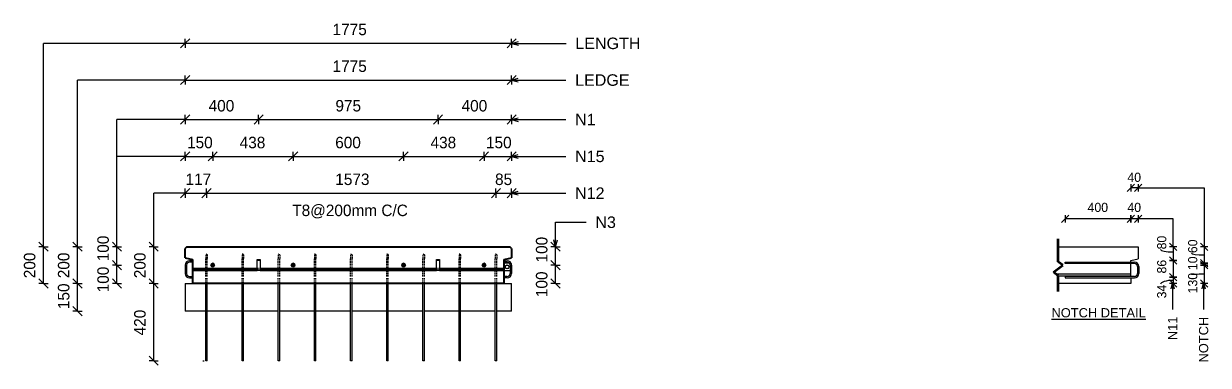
# Model space of a CAD drawing. Header units: millimetres. Extents: x -4792 to 8524, y 1067 to 19348.
# Drawn here: x -1221 to 5218, y 17490 to 19348 of the extents above; entities that cross this region are included whole.
import ezdxf

# ---------------------------------------------------------------- set-up
doc = ezdxf.new("R2010")
doc.units = ezdxf.units.MM
doc.linetypes.add('Dash', pattern=[6.36, 3.18, -3.18])
for name, color, linetype, lineweight in [('A-ANNO-DIMS', 211, 'Continuous', 9), ('A-ANNO-DIMS-25', 211, 'Continuous', 9), ('A-DETL', 90, 'Continuous', 18), ('A-DETL-THIN', 151, 'Continuous', 18), ('A-GENM', 13, 'Continuous', 18), ('A-WALL', 113, 'Continuous', 25), ('A-WALL-HDLN', 110, 'Dash', 25), ('G-ANNO-TEXT', 231, 'Continuous', 9), ('S-BEAM', 12, 'Continuous', 18), ('S-BEAM-HDLN', 1, 'Dash', 18), ('S-RBAR', 171, 'Continuous', 18)]:
    doc.layers.add(name, color=color, linetype=linetype, lineweight=lineweight)
doc.styles.add('Arial', font='arial.ttf', dxfattribs={"height": 62.5})
doc.styles.add('Arial_1', font='arial.ttf', dxfattribs={"height": 50})
doc.styles.add('Nirmala UI Semilight', font='NirmalaS.ttf', dxfattribs={"height": 62.5})
doc.styles.add('Nirmala UI Semilight_1', font='NirmalaS.ttf', dxfattribs={"height": 50})
doc.dimstyles.new('Arrow_Filled_-_2_5_NI_UI', dxfattribs={"dimscale": 304.8, "dimtxt": 65.460247, "dimasz": 0.164042, "dimexe": 0.082021, "dimexo": 0.0625, "dimgap": 0.082021, "dimtad": 1, "dimdec": 0, "dimzin": 0, "dimdsep": 46, "dimtxsty": 'Nirmala UI Semilight', "dimblk1": 'OBLIQUE', "dimblk2": 'OBLIQUE', "dimsah": 1, "dimcen": 0.09, "dimazin": 0, "dimtfac": 1, "dimtdec": 4, "dimtix": 1, "dimtmove": 0, "dimatfit": 3, "dimfxl": 0.082021, "dimfxlon": 1, "dimtvp": 1, "dimtolj": 1, "dimtzin": 0, "dimarcsym": 2})
doc.dimstyles.new('Arrow_Filled_-_2_5_NI_UI_2', dxfattribs={"dimscale": 304.8, "dimtxt": 65.460247, "dimasz": 0.164042, "dimexe": 0.082021, "dimexo": 0.0625, "dimgap": 0.082021, "dimtad": 1, "dimdec": 0, "dimzin": 0, "dimdsep": 46, "dimtxsty": 'Nirmala UI Semilight', "dimblk1": 'OBLIQUE', "dimblk2": 'OBLIQUE', "dimsah": 1, "dimcen": 0.09, "dimazin": 0, "dimtfac": 1, "dimtdec": 4, "dimtix": 1, "dimtmove": 2, "dimatfit": 3, "dimfxl": 0.082021, "dimfxlon": 1, "dimtvp": 1, "dimtolj": 1, "dimtzin": 0, "dimarcsym": 2})

# ---------------------------------------------------------------- blocks, each defined once
blk = doc.blocks.new('RR spread anchor face based - RR-SA-4_0-320-1726835-Elevation Top1')
at = {"layer": 'A-GENM'}
for p, q in [((-2532.9, 18045.4), (-2561.2, 18045.4)), ((-2547.5, 18034.4), (-2543.5, 18034.4)), ((-2521.2, 18042.9), (-2522.8, 18043.7)), ((-2521.2, 18035.8), (-2521.2, 18042.9)), ((-2561.2, 18005.4), (-2529.2, 18005.4)), ((-2543.5, 18016.4), (-2547.5, 18016.4))]:
    blk.add_line(p, q, dxfattribs=at)
for centre, start, end in [((-2547.5, 18025.4), 90, 270), ((-2543.5, 18025.4), 270, 90)]:
    blk.add_arc(centre, 9, start, end, dxfattribs=at)
blk = doc.blocks.new('RR spread anchor face based - RR-SA-7_5-260-1726841-Elevation Top1')
at = {"layer": 'A-GENM'}
for p, q in [((-3904.2, 18063.1), (-3904.2, 18065.6)), ((-3904.2, 18065.6), (-3888.2, 18065.6)), ((-3904.2, 18008.1), (-3904.2, 18063.1)), ((-3904.2, 18063.1), (-3888.2, 18063.1)), ((-3888.2, 18065.6), (-3888.2, 18063.1)), ((-3888.2, 18063.1), (-3888.2, 18008.1)), ((-3904.2, 18005.6), (-3904.2, 18008.1)), ((-3904.2, 18008.1), (-3888.2, 18008.1)), ((-3888.2, 18005.6), (-3904.2, 18005.6)), ((-3888.2, 18008.1), (-3888.2, 18005.6))]:
    blk.add_line(p, q, dxfattribs=at)
blk = doc.blocks.new('DIMBLOCK10-Elevation Top1')
at = {"layer": 'A-ANNO-DIMS-25'}
for p, q in [((-343.6, 18826.9), (-368.6, 18801.9)), ((-343.6, 18826.9), (-318.6, 18851.9)), ((-343.6, 18826.9), (-343.6, 18851.9)), ((-343.6, 18826.9), (56.4, 18826.9)), ((-343.6, 18826.9), (-343.6, 18801.9)), ((56.4, 18826.9), (31.4, 18801.9)), ((56.4, 18826.9), (81.4, 18851.9)), ((56.4, 18826.9), (56.4, 18851.9)), ((56.4, 18826.9), (56.4, 18801.9))]:
    blk.add_line(p, q, dxfattribs=at)
at = {"layer": 'A-ANNO-DIMS-25', "color": 0, "insert": (-215.6, 18933.4), "char_height": 62.5, "width": 172.815, "attachment_point": 1, "line_spacing_factor": 1.142579, "style": 'Nirmala UI Semilight'}
blk.add_mtext('400', dxfattribs=at)
blk = doc.blocks.new('_Oblique')
at = {"color": 0, "linetype": 'ByBlock', "lineweight": -2}
blk.add_line((-0.5, -0.5), (0.5, 0.5), dxfattribs=at)
blk = doc.blocks.new('DIMBLOCK11-Elevation Top1')
at = {"layer": 'A-ANNO-DIMS-25'}
for p, q in [((56.4, 18826.9), (31.4, 18801.9)), ((56.4, 18826.9), (81.4, 18851.9)), ((56.4, 18826.9), (56.4, 18851.9)), ((56.4, 18826.9), (1031.4, 18826.9)), ((56.4, 18826.9), (56.4, 18801.9)), ((1031.4, 18826.9), (1006.4, 18801.9)), ((1031.4, 18826.9), (1056.4, 18851.9)), ((1031.4, 18826.9), (1031.4, 18851.9)), ((1031.4, 18826.9), (1031.4, 18801.9))]:
    blk.add_line(p, q, dxfattribs=at)
at = {"layer": 'A-ANNO-DIMS-25', "color": 0, "insert": (473.6, 18933.4), "char_height": 62.5, "width": 168.53, "attachment_point": 1, "line_spacing_factor": 1.142579, "style": 'Nirmala UI Semilight'}
blk.add_mtext('975', dxfattribs=at)
blk = doc.blocks.new('DIMBLOCK12-Elevation Top1')
at = {"layer": 'A-ANNO-DIMS-25'}
for p, q in [((1031.4, 18826.9), (1006.4, 18801.9)), ((1031.4, 18826.9), (1056.4, 18851.9)), ((1031.4, 18826.9), (1031.4, 18851.9)), ((1031.4, 18826.9), (1431.4, 18826.9)), ((1031.4, 18826.9), (1031.4, 18801.9)), ((1431.4, 18826.9), (1406.4, 18801.9)), ((1431.4, 18826.9), (1456.4, 18851.9)), ((1431.4, 18826.9), (1431.4, 18851.9)), ((1431.4, 18826.9), (1431.4, 18801.9))]:
    blk.add_line(p, q, dxfattribs=at)
at = {"layer": 'A-ANNO-DIMS-25', "color": 0, "insert": (1159.4, 18933.4), "char_height": 62.5, "width": 172.815, "attachment_point": 1, "line_spacing_factor": 1.142579, "style": 'Nirmala UI Semilight'}
blk.add_mtext('400', dxfattribs=at)
blk = doc.blocks.new('DIMBLOCK13-Elevation Top1')
at = {"layer": 'A-ANNO-DIMS-25'}
for p, q in [((-343.6, 18626.9), (-368.6, 18601.9)), ((-343.6, 18626.9), (-318.6, 18651.9)), ((-343.6, 18626.9), (-343.6, 18651.9)), ((-343.6, 18626.9), (-193.6, 18626.9)), ((-343.6, 18626.9), (-343.6, 18601.9)), ((-193.6, 18626.9), (-218.6, 18601.9)), ((-193.6, 18626.9), (-168.6, 18651.9)), ((-193.6, 18626.9), (-193.6, 18651.9)), ((-193.6, 18626.9), (-193.6, 18601.9))]:
    blk.add_line(p, q, dxfattribs=at)
at = {"layer": 'A-ANNO-DIMS-25', "color": 0, "insert": (-332.9, 18733.4), "char_height": 62.5, "width": 154.248, "attachment_point": 1, "line_spacing_factor": 1.142579, "style": 'Nirmala UI Semilight'}
blk.add_mtext('150', dxfattribs=at)
blk = doc.blocks.new('DIMBLOCK14-Elevation Top1')
at = {"layer": 'A-ANNO-DIMS-25'}
for p, q in [((-193.6, 18626.9), (-218.6, 18601.9)), ((-193.6, 18626.9), (-168.6, 18651.9)), ((-193.6, 18626.9), (-193.6, 18651.9)), ((-193.6, 18626.9), (243.9, 18626.9)), ((-193.6, 18626.9), (-193.6, 18601.9)), ((243.9, 18626.9), (218.9, 18601.9)), ((243.9, 18626.9), (268.9, 18651.9)), ((243.9, 18626.9), (243.9, 18651.9)), ((243.9, 18626.9), (243.9, 18601.9))]:
    blk.add_line(p, q, dxfattribs=at)
at = {"layer": 'A-ANNO-DIMS-25', "color": 0, "insert": (-46.9, 18733.4), "char_height": 62.5, "width": 172.815, "attachment_point": 1, "line_spacing_factor": 1.142579, "style": 'Nirmala UI Semilight'}
blk.add_mtext('438', dxfattribs=at)
blk = doc.blocks.new('DIMBLOCK15-Elevation Top1')
at = {"layer": 'A-ANNO-DIMS-25'}
for p, q in [((243.9, 18626.9), (218.9, 18601.9)), ((243.9, 18626.9), (268.9, 18651.9)), ((243.9, 18626.9), (243.9, 18651.9)), ((243.9, 18626.9), (843.9, 18626.9)), ((243.9, 18626.9), (243.9, 18601.9)), ((843.9, 18626.9), (818.9, 18601.9)), ((843.9, 18626.9), (868.9, 18651.9)), ((843.9, 18626.9), (843.9, 18651.9)), ((843.9, 18626.9), (843.9, 18601.9))]:
    blk.add_line(p, q, dxfattribs=at)
at = {"layer": 'A-ANNO-DIMS-25', "color": 0, "insert": (472.5, 18733.4), "char_height": 62.5, "width": 171.387, "attachment_point": 1, "line_spacing_factor": 1.142579, "style": 'Nirmala UI Semilight'}
blk.add_mtext('600', dxfattribs=at)
blk = doc.blocks.new('DIMBLOCK16-Elevation Top1')
at = {"layer": 'A-ANNO-DIMS-25'}
for p, q in [((843.9, 18626.9), (818.9, 18601.9)), ((843.9, 18626.9), (868.9, 18651.9)), ((843.9, 18626.9), (843.9, 18651.9)), ((843.9, 18626.9), (1281.4, 18626.9)), ((843.9, 18626.9), (843.9, 18601.9)), ((1281.4, 18626.9), (1256.4, 18601.9)), ((1281.4, 18626.9), (1306.4, 18651.9)), ((1281.4, 18626.9), (1281.4, 18651.9)), ((1281.4, 18626.9), (1281.4, 18601.9))]:
    blk.add_line(p, q, dxfattribs=at)
at = {"layer": 'A-ANNO-DIMS-25', "color": 0, "insert": (990.6, 18733.4), "char_height": 62.5, "width": 172.815, "attachment_point": 1, "line_spacing_factor": 1.142579, "style": 'Nirmala UI Semilight'}
blk.add_mtext('438', dxfattribs=at)
blk = doc.blocks.new('DIMBLOCK17-Elevation Top1')
at = {"layer": 'A-ANNO-DIMS-25'}
for p, q in [((1281.4, 18626.9), (1256.4, 18601.9)), ((1281.4, 18626.9), (1306.4, 18651.9)), ((1281.4, 18626.9), (1281.4, 18651.9)), ((1281.4, 18626.9), (1431.4, 18626.9)), ((1281.4, 18626.9), (1281.4, 18601.9)), ((1431.4, 18626.9), (1406.4, 18601.9)), ((1431.4, 18626.9), (1456.4, 18651.9)), ((1431.4, 18626.9), (1431.4, 18651.9)), ((1431.4, 18626.9), (1431.4, 18601.9))]:
    blk.add_line(p, q, dxfattribs=at)
at = {"layer": 'A-ANNO-DIMS-25', "color": 0, "insert": (1292.1, 18733.4), "char_height": 62.5, "width": 154.248, "attachment_point": 1, "line_spacing_factor": 1.142579, "style": 'Nirmala UI Semilight'}
blk.add_mtext('150', dxfattribs=at)
blk = doc.blocks.new('DIMBLOCK18-Elevation Top1')
at = {"layer": 'A-ANNO-DIMS-25'}
for p, q in [((1670.1, 18035.4), (1645.1, 18060.4)), ((1670.1, 18035.4), (1645.1, 18035.4)), ((1670.1, 17935.4), (1670.1, 18035.4)), ((1670.1, 18035.4), (1695.1, 18010.4)), ((1670.1, 18035.4), (1695.1, 18035.4)), ((1670.1, 17935.4), (1645.1, 17960.4)), ((1670.1, 17935.4), (1645.1, 17935.4)), ((1670.1, 17935.4), (1695.1, 17910.4)), ((1670.1, 17935.4), (1695.1, 17935.4))]:
    blk.add_line(p, q, dxfattribs=at)
at = {"layer": 'A-ANNO-DIMS-25', "color": 0, "insert": (1563.5, 17861.3), "char_height": 62.5, "width": 154.248, "attachment_point": 1, "rotation": 90, "line_spacing_factor": 1.142579, "style": 'Nirmala UI Semilight'}
blk.add_mtext('100', dxfattribs=at)
blk = doc.blocks.new('DIMBLOCK19-Elevation Top1')
at = {"layer": 'A-ANNO-DIMS-25'}
for p, q in [((1670.1, 18135.4), (1645.1, 18160.4)), ((1670.1, 18135.4), (1645.1, 18135.4)), ((1670.1, 18035.4), (1670.1, 18135.4)), ((1670.1, 18135.4), (1695.1, 18110.4)), ((1670.1, 18135.4), (1695.1, 18135.4)), ((1670.1, 18035.4), (1645.1, 18060.4)), ((1670.1, 18035.4), (1645.1, 18035.4)), ((1670.1, 18035.4), (1695.1, 18010.4)), ((1670.1, 18035.4), (1695.1, 18035.4))]:
    blk.add_line(p, q, dxfattribs=at)
at = {"layer": 'A-ANNO-DIMS-25', "color": 0, "insert": (1563.5, 18049.8), "char_height": 62.5, "width": 154.248, "attachment_point": 1, "rotation": 90, "line_spacing_factor": 1.142579, "style": 'Nirmala UI Semilight'}
blk.add_mtext('100', dxfattribs=at)
blk = doc.blocks.new('DIMBLOCK20-Elevation Top1')
at = {"layer": 'A-ANNO-DIMS-25'}
for p, q in [((-714, 18035.6), (-739, 18060.6)), ((-714, 18035.6), (-739, 18035.6)), ((-714, 17935.4), (-714, 18035.6)), ((-714, 18035.6), (-689, 18010.6)), ((-714, 18035.6), (-689, 18035.6)), ((-714, 17935.4), (-739, 17960.4)), ((-714, 17935.4), (-739, 17935.4)), ((-714, 17935.4), (-689, 17910.4)), ((-714, 17935.4), (-689, 17935.4))]:
    blk.add_line(p, q, dxfattribs=at)
at = {"layer": 'A-ANNO-DIMS-25', "color": 0, "insert": (-820.6, 17887.4), "char_height": 62.5, "width": 154.248, "attachment_point": 1, "rotation": 90, "line_spacing_factor": 1.142579, "style": 'Nirmala UI Semilight'}
blk.add_mtext('100', dxfattribs=at)
blk = doc.blocks.new('DIMBLOCK21-Elevation Top1')
at = {"layer": 'A-ANNO-DIMS-25'}
for p, q in [((-714, 18135.4), (-739, 18160.4)), ((-714, 18135.4), (-739, 18135.4)), ((-714, 18035.6), (-714, 18135.4)), ((-714, 18135.4), (-689, 18110.4)), ((-714, 18135.4), (-689, 18135.4)), ((-714, 18035.6), (-739, 18060.6)), ((-714, 18035.6), (-739, 18035.6)), ((-714, 18035.6), (-689, 18010.6)), ((-714, 18035.6), (-689, 18035.6))]:
    blk.add_line(p, q, dxfattribs=at)
at = {"layer": 'A-ANNO-DIMS-25', "color": 0, "insert": (-820.6, 18056.1), "char_height": 62.5, "width": 154.248, "attachment_point": 1, "rotation": 90, "line_spacing_factor": 1.142579, "style": 'Nirmala UI Semilight'}
blk.add_mtext('100', dxfattribs=at)
blk = doc.blocks.new('DIMBLOCK22-Elevation Top1')
at = {"layer": 'A-ANNO-DIMS-25'}
for p, q in [((-343.6, 18426.9), (-368.6, 18401.9)), ((-343.6, 18426.9), (-318.6, 18451.9)), ((-343.6, 18426.9), (-343.6, 18451.9)), ((-343.6, 18426.9), (-226.7, 18426.9)), ((-343.6, 18426.9), (-343.6, 18401.9)), ((-226.7, 18426.9), (-251.7, 18401.9)), ((-226.7, 18426.9), (-201.7, 18451.9)), ((-226.7, 18426.9), (-226.7, 18451.9)), ((-226.7, 18426.9), (-226.7, 18401.9))]:
    blk.add_line(p, q, dxfattribs=at)
at = {"layer": 'A-ANNO-DIMS-25', "color": 0, "insert": (-341.1, 18533.4), "char_height": 62.5, "width": 134.253, "attachment_point": 1, "line_spacing_factor": 1.142579, "style": 'Nirmala UI Semilight'}
blk.add_mtext('117', dxfattribs=at)
blk = doc.blocks.new('DIMBLOCK23-Elevation Top1')
at = {"layer": 'A-ANNO-DIMS-25'}
for p, q in [((-226.7, 18426.9), (-251.7, 18401.9)), ((-226.7, 18426.9), (-201.7, 18451.9)), ((-226.7, 18426.9), (-226.7, 18451.9)), ((-226.7, 18426.9), (1346.4, 18426.9)), ((-226.7, 18426.9), (-226.7, 18401.9)), ((1346.4, 18426.9), (1321.4, 18401.9)), ((1346.4, 18426.9), (1371.4, 18451.9)), ((1346.4, 18426.9), (1346.4, 18451.9)), ((1346.4, 18426.9), (1346.4, 18401.9))]:
    blk.add_line(p, q, dxfattribs=at)
at = {"layer": 'A-ANNO-DIMS-25', "color": 0, "char_height": 62.5, "attachment_point": 1, "line_spacing_factor": 1.142579, "style": 'Nirmala UI Semilight'}
for s, insert, width in [('1573', (472.9, 18533.4), 208.521), ('T8@200mm C/C', (239.1, 18364.4), 769.812)]:
    blk.add_mtext(s, dxfattribs=dict(at, insert=insert, width=width))
blk = doc.blocks.new('DIMBLOCK24-Elevation Top1')
at = {"layer": 'A-ANNO-DIMS-25'}
for p, q in [((1346.4, 18426.9), (1321.4, 18401.9)), ((1346.4, 18426.9), (1371.4, 18451.9)), ((1346.4, 18426.9), (1346.4, 18451.9)), ((1346.4, 18426.9), (1431.4, 18426.9)), ((1346.4, 18426.9), (1346.4, 18401.9)), ((1431.4, 18426.9), (1406.4, 18401.9)), ((1431.4, 18426.9), (1456.4, 18451.9)), ((1431.4, 18426.9), (1431.4, 18451.9)), ((1431.4, 18426.9), (1431.4, 18401.9))]:
    blk.add_line(p, q, dxfattribs=at)
at = {"layer": 'A-ANNO-DIMS-25', "color": 0, "insert": (1341.3, 18533.4), "char_height": 62.5, "width": 114.258, "attachment_point": 1, "line_spacing_factor": 1.142579, "style": 'Nirmala UI Semilight'}
blk.add_mtext('85', dxfattribs=at)
blk = doc.blocks.new('DIMBLOCK25-Elevation Top1')
at = {"layer": 'A-ANNO-DIMS-25'}
for p, q in [((-514, 17935.4), (-539, 17960.4)), ((-514, 17935.4), (-539, 17935.4)), ((-514, 17515.4), (-514, 17935.4)), ((-514, 17935.4), (-489, 17910.4)), ((-514, 17935.4), (-489, 17935.4)), ((-514, 17515.4), (-539, 17540.4)), ((-514, 17515.4), (-539, 17515.4)), ((-514, 17515.4), (-489, 17490.4)), ((-514, 17515.4), (-489, 17515.4))]:
    blk.add_line(p, q, dxfattribs=at)
at = {"layer": 'A-ANNO-DIMS-25', "color": 0, "insert": (-620.6, 17653.4), "char_height": 62.5, "width": 172.815, "attachment_point": 1, "rotation": 90, "line_spacing_factor": 1.142579, "style": 'Nirmala UI Semilight'}
blk.add_mtext('420', dxfattribs=at)
blk = doc.blocks.new('DIMBLOCK26-Elevation Top1')
at = {"layer": 'A-ANNO-DIMS-25'}
for p, q in [((-514, 18135.4), (-539, 18160.4)), ((-514, 18135.4), (-539, 18135.4)), ((-514, 17935.4), (-514, 18135.4)), ((-514, 18135.4), (-489, 18110.4)), ((-514, 18135.4), (-489, 18135.4)), ((-514, 17935.4), (-539, 17960.4)), ((-514, 17935.4), (-539, 17935.4)), ((-514, 17935.4), (-489, 17910.4)), ((-514, 17935.4), (-489, 17935.4))]:
    blk.add_line(p, q, dxfattribs=at)
at = {"layer": 'A-ANNO-DIMS-25', "color": 0, "insert": (-620.6, 17964), "char_height": 62.5, "width": 171.387, "attachment_point": 1, "rotation": 90, "line_spacing_factor": 1.142579, "style": 'Nirmala UI Semilight'}
blk.add_mtext('200', dxfattribs=at)
blk = doc.blocks.new('DIMBLOCK27-Elevation Top1')
at = {"layer": 'A-ANNO-DIMS-25'}
for p, q in [((-343.6, 19041.9), (-318.6, 19066.9)), ((-343.6, 19041.9), (-343.6, 19066.9)), ((1431.4, 19041.9), (1456.4, 19066.9)), ((1431.4, 19041.9), (1431.4, 19066.9)), ((-343.6, 19041.9), (-368.6, 19016.9)), ((-343.6, 19041.9), (1431.4, 19041.9)), ((-343.6, 19041.9), (-343.6, 19016.9)), ((1431.4, 19041.9), (1406.4, 19016.9)), ((1431.4, 19041.9), (1431.4, 19016.9))]:
    blk.add_line(p, q, dxfattribs=at)
at = {"layer": 'A-ANNO-DIMS-25', "color": 0, "insert": (458.2, 19148.5), "char_height": 62.5, "width": 205.664, "attachment_point": 1, "line_spacing_factor": 1.142579, "style": 'Nirmala UI Semilight'}
blk.add_mtext('1775', dxfattribs=at)
blk = doc.blocks.new('DIMBLOCK28-Elevation Top1')
at = {"layer": 'A-ANNO-DIMS-25'}
for p, q in [((-928.4, 17935.4), (-953.4, 17960.4)), ((-928.4, 17935.4), (-953.4, 17935.4)), ((-928.4, 17785.4), (-928.4, 17935.4)), ((-928.4, 17935.4), (-903.4, 17910.4)), ((-928.4, 17935.4), (-903.4, 17935.4)), ((-928.4, 17785.4), (-953.4, 17810.4)), ((-928.4, 17785.4), (-953.4, 17785.4)), ((-928.4, 17785.4), (-903.4, 17760.4)), ((-928.4, 17785.4), (-903.4, 17785.4))]:
    blk.add_line(p, q, dxfattribs=at)
at = {"layer": 'A-ANNO-DIMS-25', "color": 0, "insert": (-1034.9, 17796.2), "char_height": 62.5, "width": 154.248, "attachment_point": 1, "rotation": 90, "line_spacing_factor": 1.142579, "style": 'Nirmala UI Semilight'}
blk.add_mtext('150', dxfattribs=at)
blk = doc.blocks.new('DIMBLOCK29-Elevation Top1')
at = {"layer": 'A-ANNO-DIMS-25'}
for p, q in [((-928.4, 18135.4), (-953.4, 18160.4)), ((-928.4, 18135.4), (-953.4, 18135.4)), ((-928.4, 17935.4), (-928.4, 18135.4)), ((-928.4, 18135.4), (-903.4, 18110.4)), ((-928.4, 18135.4), (-903.4, 18135.4)), ((-928.4, 17935.4), (-953.4, 17960.4)), ((-928.4, 17935.4), (-953.4, 17935.4)), ((-928.4, 17935.4), (-903.4, 17910.4)), ((-928.4, 17935.4), (-903.4, 17935.4))]:
    blk.add_line(p, q, dxfattribs=at)
at = {"layer": 'A-ANNO-DIMS-25', "color": 0, "insert": (-1034.9, 17964), "char_height": 62.5, "width": 171.387, "attachment_point": 1, "rotation": 90, "line_spacing_factor": 1.142579, "style": 'Nirmala UI Semilight'}
blk.add_mtext('200', dxfattribs=at)
blk = doc.blocks.new('DIMBLOCK30-Elevation Top1')
at = {"layer": 'A-ANNO-DIMS-25'}
for p, q in [((-343.6, 19241.9), (-318.6, 19266.9)), ((-343.6, 19241.9), (-343.6, 19266.9)), ((1431.4, 19241.9), (1456.4, 19266.9)), ((1431.4, 19241.9), (1431.4, 19266.9)), ((-343.6, 19241.9), (-368.6, 19216.9)), ((-343.6, 19241.9), (1431.4, 19241.9)), ((-343.6, 19241.9), (-343.6, 19216.9)), ((1431.4, 19241.9), (1406.4, 19216.9)), ((1431.4, 19241.9), (1431.4, 19216.9))]:
    blk.add_line(p, q, dxfattribs=at)
at = {"layer": 'A-ANNO-DIMS-25', "color": 0, "insert": (458.2, 19348.5), "char_height": 62.5, "width": 205.664, "attachment_point": 1, "line_spacing_factor": 1.142579, "style": 'Nirmala UI Semilight'}
blk.add_mtext('1775', dxfattribs=at)
blk = doc.blocks.new('DIMBLOCK31-Elevation Top1')
at = {"layer": 'A-ANNO-DIMS-25'}
for p, q in [((-1113.4, 18135.4), (-1138.4, 18160.4)), ((-1113.4, 18135.4), (-1138.4, 18135.4)), ((-1113.4, 17935.4), (-1113.4, 18135.4)), ((-1113.4, 18135.4), (-1088.4, 18110.4)), ((-1113.4, 18135.4), (-1088.4, 18135.4)), ((-1113.4, 17935.4), (-1138.4, 17960.4)), ((-1113.4, 17935.4), (-1138.4, 17935.4)), ((-1113.4, 17935.4), (-1088.4, 17910.4)), ((-1113.4, 17935.4), (-1088.4, 17935.4))]:
    blk.add_line(p, q, dxfattribs=at)
at = {"layer": 'A-ANNO-DIMS-25', "color": 0, "insert": (-1219.9, 17964), "char_height": 62.5, "width": 171.387, "attachment_point": 1, "rotation": 90, "line_spacing_factor": 1.142579, "style": 'Nirmala UI Semilight'}
blk.add_mtext('200', dxfattribs=at)

msp = doc.modelspace()

# ---------------------------------------------------------------- hatches: boundary and pattern name
at = {"layer": 'S-RBAR'}
for points in [[(-193.6, 18025.4), (-186.6, 18028.4), (-183.6, 18035.4), (-186.6, 18042.5), (-193.6, 18045.4), (-200.7, 18042.5), (-203.6, 18035.4), (-200.7, 18028.4)], [(243.9, 18025.4), (250.9, 18028.4), (253.9, 18035.4), (250.9, 18042.5), (243.9, 18045.4), (236.8, 18042.5), (233.9, 18035.4), (236.8, 18028.4)], [(843.9, 18025.4), (850.9, 18028.4), (853.9, 18035.4), (850.7, 18042.6), (843.9, 18045.4), (836.8, 18042.5), (833.9, 18035.4), (836.8, 18028.4)], [(1281.4, 18025.4), (1288.4, 18028.4), (1291.4, 18035.4), (1288.4, 18042.5), (1281.4, 18045.4), (1274.3, 18042.5), (1271.4, 18035.4), (1274.3, 18028.4)]]:
    msp.add_hatch(color=256, dxfattribs=at).paths.add_polyline_path(points)
h = msp.add_hatch(color=256, dxfattribs=at)
edge = h.paths.add_edge_path()
edge.add_arc((-193.6, 18035.4), 10, 0, 360)
h = msp.add_hatch(color=256, dxfattribs=at)
edge = h.paths.add_edge_path()
edge.add_arc((243.9, 18035.4), 10, 0, 360)
h = msp.add_hatch(color=256, dxfattribs=at)
edge = h.paths.add_edge_path()
edge.add_arc((843.9, 18035.4), 10, 0, 360)
h = msp.add_hatch(color=256, dxfattribs=at)
edge = h.paths.add_edge_path()
edge.add_arc((1281.4, 18035.4), 10, 0, 360)

# ---------------------------------------------------------------- linework, layer by layer
at = {"layer": 'A-DETL', "color": 7}
for p, q in [((4797.2, 18456.1), (4777.2, 18436.1)), ((4797.2, 18456.1), (4817.2, 18476.1)), ((4797.2, 18476.1), (4797.2, 18456.1)), ((4837.2, 18456.1), (4797.2, 18456.1)), ((4797.2, 18456.1), (4797.2, 18436.1)), ((4837.2, 18456.1), (4817.2, 18436.1)), ((4857.2, 18476.1), (4837.2, 18456.1)), ((4837.2, 18476.1), (4837.2, 18456.1)), ((4837.2, 18456.1), (4837.2, 18436.1)), ((4837.2, 18456.1), (5195.4, 18456.1)), ((5195.4, 18456.1), (5195.4, 18135.4)), ((4441.2, 18307.5), (4441.2, 18287.5)), ((4441.2, 18287.5), (4461.2, 18307.5)), ((4797.2, 18287.5), (4797.2, 18307.5)), ((4797.2, 18307.5), (4797.2, 18287.5)), ((4797.2, 18287.5), (4817.2, 18307.5)), ((4817.2, 18307.5), (4797.2, 18287.5)), ((4837.2, 18307.5), (4837.2, 18287.5)), ((4837.2, 18287.5), (4857.2, 18307.5)), ((4441.2, 18287.5), (4421.2, 18267.5)), ((4797.2, 18287.5), (4441.2, 18287.5)), ((4441.2, 18287.5), (4441.2, 18267.5)), ((4797.2, 18287.5), (4777.2, 18267.5)), ((4777.2, 18267.5), (4797.2, 18287.5)), ((4837.2, 18287.5), (4797.2, 18287.5)), ((4797.2, 18287.5), (4797.2, 18267.5)), ((4797.2, 18267.5), (4797.2, 18287.5)), ((4817.2, 18267.5), (4837.2, 18287.5)), ((4837.2, 18287.5), (4837.2, 18267.5)), ((5027.1, 18287.5), (4837.2, 18287.5)), ((5027.1, 18135.4), (5027.1, 18287.5)), ((4402.2, 18135.4), (4837.2, 18135.4)), ((4837.2, 18135.4), (4837.2, 18070.4)), ((5027.1, 18135.4), (5007.1, 18155.4)), ((5027.1, 18135.4), (5007.1, 18135.4)), ((5047.1, 18115.4), (5027.1, 18135.4)), ((5027.1, 18135.4), (5027.1, 18060.6)), ((5047.1, 18135.4), (5027.1, 18135.4)), ((5195.4, 18135.4), (5175.4, 18155.4)), ((5195.4, 18135.4), (5175.4, 18135.4)), ((5215.4, 18115.4), (5195.4, 18135.4)), ((5195.4, 18135.4), (5195.4, 18045.4)), ((5215.4, 18135.4), (5195.4, 18135.4)), ((4441.2, 18044.1), (4441.2, 18052.1)), ((4441.2, 18052.1), (4817.2, 18052.1)), ((4817.2, 18044.1), (4441.2, 18044.1)), ((4797.2, 18060.4), (4837.2, 18070.4)), ((4797.2, 17973.4), (4797.2, 18060.4)), ((5027.1, 18060.6), (5007.1, 18080.6)), ((5007.1, 18080.6), (5027.1, 18060.6)), ((5027.1, 18060.6), (5007.1, 18060.6)), ((5007.1, 18060.6), (5027.1, 18060.6)), ((5027.1, 18060.6), (5047.1, 18060.6)), ((5047.1, 18060.6), (5027.1, 18060.6)), ((5027.1, 18060.6), (5047.1, 18040.6)), ((5047.1, 18040.6), (5027.1, 18060.6)), ((5027.1, 18060.6), (5027.1, 17969.4)), ((5195.4, 18045.4), (5175.4, 18065.4)), ((5175.4, 18065.4), (5195.4, 18045.4)), ((5195.4, 18035.4), (5175.4, 18055.4)), ((5175.4, 18055.4), (5195.4, 18035.4)), ((5195.4, 18045.4), (5175.4, 18045.4)), ((5175.4, 18045.4), (5195.4, 18045.4)), ((5195.4, 18035.4), (5175.4, 18035.4)), ((5175.4, 18035.4), (5195.4, 18035.4)), ((5195.4, 18045.4), (5215.4, 18045.4)), ((5215.4, 18045.4), (5195.4, 18045.4)), ((5195.4, 18045.4), (5215.4, 18025.4)), ((5215.4, 18025.4), (5195.4, 18045.4)), ((5195.4, 18045.4), (5195.4, 18035.4)), ((5195.4, 18035.4), (5215.4, 18035.4)), ((5215.4, 18035.4), (5195.4, 18035.4)), ((5195.4, 18035.4), (5215.4, 18015.4)), ((5215.4, 18015.4), (5195.4, 18035.4)), ((5195.4, 18035.4), (5195.4, 17935.4)), ((4797.2, 17985.6), (4391.2, 17985.6)), ((4797.2, 17975.6), (4402.2, 17975.6)), ((4817.2, 17973.4), (4441.2, 17973.4)), ((4441.2, 17973.4), (4441.2, 17965.4)), ((4833.2, 18028.1), (4833.2, 17989.4)), ((4841.2, 18028.1), (4841.2, 17989.4)), ((5027.1, 17969.4), (5007.1, 17989.4)), ((5007.1, 17989.4), (5027.1, 17969.4)), ((5027.1, 17969.4), (5007.1, 17969.4)), ((5007.1, 17969.4), (5027.1, 17969.4)), ((5027.1, 17969.4), (5047.1, 17969.4)), ((5047.1, 17969.4), (5027.1, 17969.4)), ((5027.1, 17969.4), (5047.1, 17949.4)), ((5047.1, 17949.4), (5027.1, 17969.4)), ((5027.1, 17969.4), (5027.1, 17935.4)), ((4797.2, 17935.4), (4402.2, 17935.4)), ((4441.2, 17965.4), (4817.2, 17965.4)), ((4797.2, 17965.4), (4797.2, 17935.4)), ((5027.1, 17935.4), (5007.1, 17955.4)), ((5027.1, 17935.4), (5007.1, 17935.4)), ((5016.1, 17906.5), (5024.1, 17936.5)), ((5024.1, 17936.5), (5024.1, 17796)), ((5024.1, 17936.5), (5032.2, 17906.5)), ((5047.1, 17935.4), (5027.1, 17935.4)), ((5027.1, 17935.4), (5047.1, 17915.4)), ((5195.4, 17935.4), (5175.4, 17955.4)), ((5195.4, 17935.4), (5175.4, 17935.4)), ((5184.5, 17906.5), (5192.5, 17936.5)), ((5192.5, 17936.5), (5192.5, 17796)), ((5192.5, 17936.5), (5200.5, 17906.5)), ((5215.4, 17935.4), (5195.4, 17935.4)), ((5195.4, 17935.4), (5215.4, 17915.4)), ((5024.1, 17796), (5024.1, 17794.6)), ((5192.5, 17796), (5192.5, 17794.7))]:
    msp.add_line(p, q, dxfattribs=at)
at = {"layer": 'A-DETL', "color": 250, "lineweight": 35}
for p, q in [((4402.2, 18053.5), (4402.2, 18177.5)), ((4376.8, 17996.4), (4427.6, 18034.5)), ((4427.6, 18034.5), (4402.2, 18053.5)), ((4402.2, 17977.3), (4376.8, 17996.4)), ((4402.2, 17892.3), (4402.2, 17977.3))]:
    msp.add_line(p, q, dxfattribs=at)
at = {"layer": 'A-DETL', "color": 7}
for centre, radius, start, end in [((4817.2, 18028.1), 24, 0, 90), ((4817.2, 18028.1), 16, 0, 90), ((4817.2, 17989.4), 16, 270, 0), ((4817.2, 17989.4), 24, 270, 0)]:
    msp.add_arc(centre, radius, start, end, dxfattribs=at)
for centre, ratio, start_param, end_param in [((5027.1, 18120.9), 0.209345, 3.141593, 4.712389), ((5195.4, 18100.5), 0.149102, 3.141593, 4.712389), ((5195.4, 17984.5), 0.013219, 1.570796, 3.141593), ((5027.1, 17931.8), 0.305683, 1.570796, 3.141593)]:
    msp.add_ellipse(centre, major_axis=(67.6, 0), ratio=ratio, start_param=start_param, end_param=end_param, dxfattribs=at)
at = {"layer": 'A-DETL-THIN'}
for p, q in [((-1112.4, 18135.6), (-1112.4, 19241.4)), ((-343.6, 19241.4), (-1112.4, 19241.4)), ((-929, 18135.4), (-929, 19041.9)), ((-343.6, 19041.9), (-929, 19041.9)), ((-714, 18135.6), (-714, 18826.9)), ((-343.6, 18826.9), (-714, 18826.9)), ((-343.6, 18626.9), (-714, 18626.9)), ((-514, 18135.6), (-514, 18426.9)), ((-343.6, 18426.9), (-514, 18426.9)), ((-247.6, 17515.4), (-239.6, 17515.4))]:
    msp.add_line(p, q, dxfattribs=at)
at = {"layer": 'A-WALL'}
for p, q in [((-333.6, 18135.4), (-343.6, 18125.4)), ((-343.6, 18075.4), (-343.6, 18125.4)), ((-333.6, 18135.4), (1421.4, 18135.4)), ((1431.4, 18125.4), (1421.4, 18135.4)), ((1431.4, 18125.4), (1431.4, 18075.4)), ((-343.6, 18075.4), (-303.6, 18065.4)), ((-303.6, 18065.4), (-303.6, 17935.4)), ((1391.4, 18065.4), (1431.4, 18075.4)), ((1391.4, 17935.4), (1391.4, 18065.4)), ((48.4, 18015.6), (-303.6, 18015.6)), ((48.4, 18005.6), (-303.6, 18005.6)), ((1023.4, 18015.6), (64.4, 18015.6)), ((1023.4, 18005.6), (64.4, 18005.6)), ((1391.4, 18015.6), (1039.4, 18015.6)), ((1391.4, 18005.6), (1039.4, 18005.6)), ((1391.4, 17935.4), (-303.6, 17935.4))]:
    msp.add_line(p, q, dxfattribs=at)
at = {"layer": 'A-WALL-HDLN'}
for p, q in [((64.3, 18015.6), (48.4, 18015.6)), ((1039.3, 18015.6), (1023.4, 18015.6))]:
    msp.add_line(p, q, dxfattribs=at)
at = {"layer": 'G-ANNO-TEXT', "color": 10}
for p, q in [((1431.3, 19241.5), (1468.8, 19251.6)), ((1431.3, 19241.5), (1468.8, 19231.5)), ((1431.3, 19241.5), (1727.7, 19241.5)), ((1430.1, 19042), (1467.6, 19052)), ((1430.1, 19042), (1467.6, 19031.9)), ((1430.1, 19042), (1726.5, 19042)), ((1430.1, 18827), (1467.6, 18837)), ((1430.1, 18827), (1467.6, 18816.9)), ((1430.1, 18827), (1726.5, 18827)), ((1430.1, 18627), (1467.6, 18637)), ((1430.1, 18627), (1467.6, 18616.9)), ((1430.1, 18627), (1726.5, 18627)), ((1430.1, 18427), (1467.6, 18437)), ((1430.1, 18427), (1467.6, 18416.9)), ((1430.1, 18427), (1726.5, 18427)), ((1670, 18268.7), (1836.7, 18268.7)), ((1670, 18135.5), (1670, 18268.7)), ((1670, 18135.5), (1660, 18173)), ((1670, 18135.5), (1680.1, 18173))]:
    msp.add_line(p, q, dxfattribs=at)
at = {"layer": 'S-BEAM'}
for p, q in [((-343.6, 17935.4), (-303.7, 17935.4)), ((-343.6, 17935.4), (-343.6, 17785.4)), ((1391.4, 17935.4), (1431.4, 17935.4)), ((1431.4, 17785.4), (1431.4, 17935.4)), ((-230.7, 17785.4), (-343.6, 17785.4)), ((-34.1, 17785.4), (-222.7, 17785.4)), ((162.6, 17785.4), (-26.1, 17785.4)), ((359.2, 17785.4), (170.6, 17785.4)), ((555.8, 17785.4), (367.2, 17785.4)), ((752.5, 17785.4), (563.8, 17785.4)), ((949.1, 17785.4), (760.5, 17785.4)), ((1145.7, 17785.4), (957.1, 17785.4)), ((1342.4, 17785.4), (1153.7, 17785.4)), ((1431.4, 17785.4), (1350.4, 17785.4))]:
    msp.add_line(p, q, dxfattribs=at)
at = {"layer": 'S-BEAM-HDLN'}
for p, q in [((-222.7, 17785.4), (-230.6, 17785.4)), ((-26.1, 17785.4), (-34, 17785.4)), ((170.5, 17785.4), (162.6, 17785.4)), ((367.2, 17785.4), (359.3, 17785.4)), ((563.8, 17785.4), (555.9, 17785.4)), ((760.4, 17785.4), (752.5, 17785.4)), ((957, 17785.4), (949.1, 17785.4)), ((1153.7, 17785.4), (1145.8, 17785.4)), ((1350.3, 17785.4), (1342.4, 17785.4))]:
    msp.add_line(p, q, dxfattribs=at)
at = {"layer": 'S-RBAR'}
for p, q in [((-343.6, 18035.4), (-343.6, 17989.4)), ((-335.6, 18035.4), (-335.6, 17989.4)), ((-303.6, 18059.4), (-319.6, 18059.4)), ((-303.7, 18051.4), (-319.6, 18051.4)), ((-200.7, 18042.5), (-203.6, 18035.4)), ((-203.6, 18035.4), (-200.7, 18028.4)), ((-193.6, 18045.4), (-200.7, 18042.5)), ((-186.6, 18042.5), (-193.6, 18045.4)), ((-183.6, 18035.4), (-186.6, 18042.5)), ((-186.6, 18028.4), (-183.6, 18035.4)), ((236.8, 18042.5), (233.9, 18035.4)), ((233.9, 18035.4), (236.8, 18028.4)), ((243.9, 18045.4), (236.8, 18042.5)), ((250.9, 18042.5), (243.9, 18045.4)), ((253.9, 18035.4), (250.9, 18042.5)), ((250.9, 18028.4), (253.9, 18035.4)), ((836.8, 18042.5), (833.9, 18035.4)), ((833.9, 18035.4), (836.8, 18028.4)), ((843.9, 18045.4), (836.8, 18042.5)), ((850.7, 18042.6), (843.9, 18045.4)), ((853.9, 18035.4), (850.7, 18042.6)), ((850.9, 18028.4), (853.9, 18035.4)), ((1274.3, 18042.5), (1271.4, 18035.4)), ((1271.4, 18035.4), (1274.3, 18028.4)), ((1281.4, 18045.4), (1274.3, 18042.5)), ((1288.4, 18042.5), (1281.4, 18045.4)), ((1291.4, 18035.4), (1288.4, 18042.5)), ((1288.4, 18028.4), (1291.4, 18035.4)), ((1391.4, 18059.4), (1407.4, 18059.4)), ((1391.4, 18051.4), (1407.4, 18051.4)), ((1423.4, 18035.4), (1423.4, 17989.4)), ((1431.4, 18035.4), (1431.4, 17989.4)), ((-319.6, 17973.4), (-303.7, 17973.4)), ((-200.7, 18028.4), (-193.6, 18025.4)), ((-193.6, 18025.4), (-186.6, 18028.4)), ((236.8, 18028.4), (243.9, 18025.4)), ((243.9, 18025.4), (250.9, 18028.4)), ((836.8, 18028.4), (843.9, 18025.4)), ((843.9, 18025.4), (850.9, 18028.4)), ((1274.3, 18028.4), (1281.4, 18025.4)), ((1281.4, 18025.4), (1288.4, 18028.4)), ((1407.4, 17973.4), (1391.4, 17973.4)), ((-319.6, 17965.4), (-303.7, 17965.4)), ((-230.7, 17515.4), (-230.7, 17935.4)), ((-222.7, 17515.4), (-222.7, 17935.4)), ((-34.1, 17515.4), (-34.1, 17935.4)), ((-26.1, 17515.4), (-26.1, 17935.4)), ((162.6, 17515.4), (162.6, 17935.4)), ((170.6, 17515.4), (170.6, 17935.4)), ((359.2, 17515.4), (359.2, 17935.4)), ((367.2, 17515.4), (367.2, 17935.4)), ((555.8, 17515.4), (555.8, 17935.4)), ((563.8, 17515.4), (563.8, 17935.4)), ((752.5, 17515.4), (752.5, 17935.4)), ((760.5, 17515.4), (760.5, 17935.4)), ((949.1, 17515.4), (949.1, 17935.4)), ((957.1, 17515.4), (957.1, 17935.4)), ((1145.7, 17515.4), (1145.7, 17935.4)), ((1153.7, 17515.4), (1153.7, 17935.4)), ((1342.4, 17515.4), (1342.4, 17935.4)), ((1350.4, 17515.4), (1350.4, 17935.4)), ((1407.4, 17965.4), (1391.4, 17965.4)), ((-222.7, 17515.4), (-230.7, 17515.4)), ((-26.1, 17515.4), (-34.1, 17515.4)), ((170.6, 17515.4), (162.6, 17515.4)), ((367.2, 17515.4), (359.2, 17515.4)), ((563.8, 17515.4), (555.8, 17515.4)), ((760.5, 17515.4), (752.5, 17515.4)), ((957.1, 17515.4), (949.1, 17515.4)), ((1153.7, 17515.4), (1145.7, 17515.4)), ((1350.4, 17515.4), (1342.4, 17515.4))]:
    msp.add_line(p, q, dxfattribs=at)
at = {"layer": 'S-RBAR', "linetype": 'Dash'}
for p, q in [((-230.7, 18091.4), (-230.7, 18071.4)), ((-230.7, 18015.6), (-230.7, 18071.4)), ((-222.7, 18091.4), (-222.7, 18071.4)), ((-222.7, 18015.6), (-222.7, 18071.4)), ((-34.1, 18091.4), (-34.1, 18071.4)), ((-34.1, 18015.6), (-34.1, 18071.4)), ((-26.1, 18091.4), (-26.1, 18071.4)), ((-26.1, 18015.6), (-26.1, 18071.4)), ((162.6, 18091.4), (162.6, 18071.4)), ((162.6, 18015.6), (162.6, 18071.4)), ((170.6, 18091.4), (170.6, 18071.4)), ((170.6, 18015.6), (170.6, 18071.4)), ((359.2, 18091.4), (359.2, 18071.4)), ((359.2, 18015.6), (359.2, 18071.4)), ((367.2, 18091.4), (367.2, 18071.4)), ((367.2, 18015.6), (367.2, 18071.4)), ((555.8, 18091.4), (555.8, 18071.4)), ((555.8, 18015.6), (555.8, 18071.4)), ((563.8, 18091.4), (563.8, 18071.4)), ((563.8, 18015.6), (563.8, 18071.4)), ((752.5, 18091.4), (752.5, 18071.4)), ((752.5, 18015.6), (752.5, 18071.4)), ((760.5, 18091.4), (760.5, 18071.4)), ((760.5, 18015.6), (760.5, 18071.4)), ((949.1, 18091.4), (949.1, 18071.4)), ((949.1, 18015.6), (949.1, 18071.4)), ((957.1, 18091.4), (957.1, 18071.4)), ((957.1, 18015.6), (957.1, 18071.4)), ((1145.7, 18091.4), (1145.7, 18071.4)), ((1145.7, 18015.6), (1145.7, 18071.4)), ((1153.7, 18091.4), (1153.7, 18071.4)), ((1153.7, 18015.6), (1153.7, 18071.4)), ((1342.4, 18091.4), (1342.4, 18071.4)), ((1342.4, 18015.6), (1342.4, 18071.4)), ((1350.4, 18091.4), (1350.4, 18071.4)), ((1350.4, 18015.6), (1350.4, 18071.4)), ((-230.7, 18005.6), (-230.7, 18015.5)), ((-230.7, 17973.4), (-230.7, 18005.5)), ((-222.7, 18005.6), (-222.7, 18015.5)), ((-222.7, 17973.4), (-222.7, 18005.5)), ((-34.1, 18005.6), (-34.1, 18015.5)), ((-34.1, 17973.4), (-34.1, 18005.5)), ((-26.1, 18005.6), (-26.1, 18015.5)), ((-26.1, 17973.4), (-26.1, 18005.5)), ((162.6, 18005.6), (162.6, 18015.5)), ((162.6, 17973.4), (162.6, 18005.5)), ((170.6, 18005.6), (170.6, 18015.5)), ((170.6, 17973.4), (170.6, 18005.5)), ((359.2, 18005.6), (359.2, 18015.5)), ((359.2, 17973.4), (359.2, 18005.5)), ((367.2, 18005.6), (367.2, 18015.5)), ((367.2, 17973.4), (367.2, 18005.5)), ((555.8, 18005.6), (555.8, 18015.5)), ((555.8, 17973.4), (555.8, 18005.5)), ((563.8, 18005.6), (563.8, 18015.5)), ((563.8, 17973.4), (563.8, 18005.5)), ((752.5, 18005.6), (752.5, 18015.5)), ((752.5, 17973.4), (752.5, 18005.5)), ((760.5, 18005.6), (760.5, 18015.5)), ((760.5, 17973.4), (760.5, 18005.5)), ((949.1, 18005.6), (949.1, 18015.5)), ((949.1, 17973.4), (949.1, 18005.5)), ((957.1, 18005.6), (957.1, 18015.5)), ((957.1, 17973.4), (957.1, 18005.5)), ((1145.7, 18005.6), (1145.7, 18015.5)), ((1145.7, 17973.4), (1145.7, 18005.5)), ((1153.7, 18005.6), (1153.7, 18015.5)), ((1153.7, 17973.4), (1153.7, 18005.5)), ((1342.4, 18005.6), (1342.4, 18015.5)), ((1342.4, 17973.4), (1342.4, 18005.5)), ((1350.4, 18005.6), (1350.4, 18015.5)), ((1350.4, 17973.4), (1350.4, 18005.5)), ((-230.7, 17935.5), (-230.7, 17965.4)), ((-222.7, 17935.5), (-222.7, 17965.4)), ((-34.1, 17935.5), (-34.1, 17965.4)), ((-26.1, 17935.5), (-26.1, 17965.4)), ((162.6, 17935.5), (162.6, 17965.4)), ((170.6, 17935.5), (170.6, 17965.4)), ((359.2, 17935.5), (359.2, 17965.4)), ((367.2, 17935.5), (367.2, 17965.4)), ((555.8, 17935.5), (555.8, 17965.4)), ((563.8, 17935.5), (563.8, 17965.4)), ((752.5, 17935.5), (752.5, 17965.4)), ((760.5, 17935.5), (760.5, 17965.4)), ((949.1, 17935.5), (949.1, 17965.4)), ((957.1, 17935.5), (957.1, 17965.4)), ((1145.7, 17935.5), (1145.7, 17965.4)), ((1153.7, 17935.5), (1153.7, 17965.4)), ((1342.4, 17935.5), (1342.4, 17965.4)), ((1350.4, 17935.5), (1350.4, 17965.4))]:
    msp.add_line(p, q, dxfattribs=at)
at = {"layer": 'S-RBAR'}
for centre in [(-193.6, 18035.4), (243.9, 18035.4), (843.9, 18035.4), (1281.4, 18035.4)]:
    msp.add_circle(centre, 10, dxfattribs=at)
at = {"layer": 'S-RBAR', "linetype": 'Dash'}
for centre in [(-226.7, 18091.4), (-30.1, 18091.4), (166.6, 18091.4), (363.2, 18091.4), (559.8, 18091.4), (756.5, 18091.4), (953.1, 18091.4), (1149.7, 18091.4), (1346.4, 18091.4)]:
    msp.add_arc(centre, 4, 0, 180, dxfattribs=at)
at = {"layer": 'S-RBAR'}
for centre, radius, start, end in [((-319.6, 18035.4), 24, 90, 180), ((-319.6, 18035.4), 16, 90, 180), ((1407.4, 18035.4), 24, 0, 90), ((1407.4, 18035.4), 16, 0, 90), ((-319.6, 17989.4), 24, 180, 270), ((-319.6, 17989.4), 16, 180, 270), ((1407.4, 17989.4), 16, 270, 0), ((1407.4, 17989.4), 24, 270, 360)]:
    msp.add_arc(centre, radius, start, end, dxfattribs=at)

# ---------------------------------------------------------------- block references
at = {"layer": 'A-GENM'}
for name, p in [('RR spread anchor face based - RR-SA-7_5-260-1726841-Elevation Top1', (3952.6, 0)), ('RR spread anchor face based - RR-SA-7_5-260-1726841-Elevation Top1', (4927.6, 0)), ('RR spread anchor face based - RR-SA-4_0-320-1726835-Elevation Top1', (3952.6, 0))]:
    msp.add_blockref(name, p, dxfattribs=at)

# ---------------------------------------------------------------- texts
at = {"layer": 'G-ANNO-TEXT', "color": 7, "attachment_point": 1}
for s, insert, char_height, width, style in [('LENGTH', (1777.7, 19272.8), 62.5, 428.903, 'Arial'), ('LEDGE', (1776.5, 19073.2), 62.5, 356.751, 'Arial'), ('N1', (1776.5, 18858.2), 62.5, 134.283, 'Arial'), ('N15', (1776.5, 18658.2), 62.5, 192.405, 'Arial'), ('40', (4778.6, 18538), 50, 91.392, 'Nirmala UI Semilight_1'), ('N12', (1776.5, 18458.2), 62.5, 192.405, 'Arial'), ('400', (4562, 18374.4), 50, 136.287, 'Nirmala UI Semilight_1'), ('40', (4778.6, 18374.4), 50, 91.392, 'Nirmala UI Semilight_1'), ('N3', (1886.7, 18300), 62.5, 134.283, 'Arial'), ('\\LNOTCH DETAIL', (4366.2, 17801.3), 50, 622.11, 'Arial_1')]:
    msp.add_mtext(s, dxfattribs=dict(at, insert=insert, char_height=char_height, width=width, style=style))
at = {"layer": 'G-ANNO-TEXT', "color": 7, "char_height": 50, "attachment_point": 1, "rotation": 90}
for s, insert, width, style in [('80', (4940.2, 18120.9), 89.789, 'Nirmala UI Semilight_1'), ('60', (5108.5, 18100.5), 89.789, 'Nirmala UI Semilight_1'), ('86', (4940.2, 17989.8), 89.789, 'Nirmala UI Semilight_1'), ('10', (5108.5, 18008.1), 76.962, 'Nirmala UI Semilight_1'), ('130', (5108.5, 17881.7), 121.856, 'Nirmala UI Semilight_1'), ('34', (4940.2, 17854.6), 91.392, 'Nirmala UI Semilight_1'), ('N11', (4999.4, 17627.6), 153.924, 'Arial_1'), ('NOTCH', (5167.8, 17506), 301.435, 'Arial_1')]:
    msp.add_mtext(s, dxfattribs=dict(at, insert=insert, width=width, style=style))

# ---------------------------------------------------------------- dimensions: what is measured, and where the dimension line sits
at = {"layer": 'A-ANNO-DIMS'}
for base, p1, p2, override, picture, middle in [((1431.4, 19241.9), (-343.6, 19216.9), (1431.4, 19216.9), {"dimpost": '<>', "dimfxl": 1775}, 'DIMBLOCK30-Elevation Top1', (543.9, 19299.4)), ((1431.4, 19041.9), (-343.6, 19016.9), (1431.4, 19016.9), {"dimpost": '<>', "dimfxl": 1775}, 'DIMBLOCK27-Elevation Top1', (543.9, 19099.4)), ((56.4, 18826.9), (-343.6, 18801.9), (56.4, 18801.9), {"dimpost": '<>', "dimfxl": 400}, 'DIMBLOCK10-Elevation Top1', (-143.6, 18884.2)), ((1031.4, 18826.9), (56.4, 18801.9), (1031.4, 18801.9), {"dimpost": '<>', "dimfxl": 975}, 'DIMBLOCK11-Elevation Top1', (543.9, 18884.2)), ((1431.4, 18826.9), (1031.4, 18801.9), (1431.4, 18801.9), {"dimpost": '<>', "dimfxl": 400}, 'DIMBLOCK12-Elevation Top1', (1231.4, 18884.2)), ((-193.6, 18626.9), (-343.6, 18601.9), (-193.6, 18601.9), {"dimpost": '<>', "dimfxl": 150}, 'DIMBLOCK13-Elevation Top1', (-268.6, 18684.4)), ((243.8651954, 18626.8914974), (-193.6348046, 18601.8914974), (243.8651954, 18601.8914974), {"dimpost": '<>', "dimfxl": 437.5}, 'DIMBLOCK14-Elevation Top1', (25.1151954, 18684.2093148)), ((843.9, 18626.9), (243.9, 18601.9), (843.9, 18601.9), {"dimpost": '<>', "dimfxl": 600}, 'DIMBLOCK15-Elevation Top1', (543.9, 18684.2)), ((1281.3651954, 18626.8914974), (843.8651954, 18601.8914974), (1281.3651954, 18601.8914974), {"dimpost": '<>', "dimfxl": 437.5}, 'DIMBLOCK16-Elevation Top1', (1062.6151954, 18684.2093148)), ((1431.4, 18626.9), (1281.4, 18601.9), (1431.4, 18601.9), {"dimpost": '<>', "dimfxl": 150}, 'DIMBLOCK17-Elevation Top1', (1356.4, 18684.4)), ((-226.7, 18426.9), (-343.6, 18401.9), (-226.7, 18401.9), {"dimpost": '<>', "dimfxl": 116.936714}, 'DIMBLOCK22-Elevation Top1', (-285.2, 18483.8)), ((1431.4, 18426.9), (1346.4, 18401.9), (1431.4, 18401.9), {"dimpost": '<>', "dimfxl": 85}, 'DIMBLOCK24-Elevation Top1', (1388.9, 18484.2))]:
    dim = msp.add_linear_dim(base=base, p1=p1, p2=p2, dimstyle='Arrow_Filled_-_2_5_NI_UI', override=override, dxfattribs=at)
    dim.commit()
    dim.dimension.update_dxf_attribs({"geometry": picture, "text_midpoint": middle})
dim = msp.add_linear_dim(base=(1346.4, 18426.9), p1=(-226.7, 18401.9), p2=(1346.4, 18401.9), text='<>\\XT8@200mm C/C', dimstyle='Arrow_Filled_-_2_5_NI_UI', override={"dimpost": '<>', "dimfxl": 1573.063286}, dxfattribs=at)
dim.commit()
dim.dimension.update_dxf_attribs({"geometry": 'DIMBLOCK23-Elevation Top1', "text_midpoint": (559.8, 18426.9)})
for base, p1, p2, override, picture, middle in [((-1113.4, 18135.4), (-1088.4, 17935.4), (-1088.4, 18135.4), {"dimpost": '<>', "dimfxl": 200}, 'DIMBLOCK31-Elevation Top1', (-1170.7, 18035.4)), ((-928.4, 18135.4), (-903.4, 17935.4), (-903.4, 18135.4), {"dimpost": '<>', "dimfxl": 200}, 'DIMBLOCK29-Elevation Top1', (-985.7, 18035.4)), ((-514, 18135.4), (-489, 17935.4), (-489, 18135.4), {"dimpost": '<>', "dimfxl": 200}, 'DIMBLOCK26-Elevation Top1', (-571.3, 18035.4)), ((-928.4, 17935.4), (-903.4, 17785.4), (-903.4, 17935.4), {"dimpost": '<>', "dimfxl": 150}, 'DIMBLOCK28-Elevation Top1', (-985.9, 17860.4)), ((-514, 17935.4), (-489, 17515.4), (-489, 17935.4), {"dimpost": '<>', "dimfxl": 420}, 'DIMBLOCK25-Elevation Top1', (-571.3, 17725.4))]:
    dim = msp.add_linear_dim(base=base, p1=p1, p2=p2, angle=90, dimstyle='Arrow_Filled_-_2_5_NI_UI', override=override, dxfattribs=at)
    dim.commit()
    dim.dimension.update_dxf_attribs({"geometry": picture, "text_midpoint": middle})
for base, p1, p2, override, picture, middle in [((-714, 18135.4), (-689, 18035.6), (-689, 18135.4), {"dimpost": '<>', "dimfxl": 99.868282}, 'DIMBLOCK21-Elevation Top1', (-778.9, 18133.3)), ((1670.1, 18135.4), (1645.1, 18035.4), (1645.1, 18135.4), {"dimpost": '<>', "dimfxl": 100}, 'DIMBLOCK19-Elevation Top1', (1605.2, 18126.9)), ((-714, 18035.6), (-689, 17935.4), (-689, 18035.6), {"dimpost": '<>', "dimfxl": 100.131718}, 'DIMBLOCK20-Elevation Top1', (-778.9, 17964.6)), ((1670.1, 18035.4), (1645.1, 17935.4), (1645.1, 18035.4), {"dimpost": '<>', "dimfxl": 100}, 'DIMBLOCK18-Elevation Top1', (1605.2, 17938.4))]:
    dim = msp.add_linear_dim(base=base, p1=p1, p2=p2, angle=90, dimstyle='Arrow_Filled_-_2_5_NI_UI_2', override=override, dxfattribs=at)
    dim.commit()
    dim.dimension.update_dxf_attribs({"geometry": picture, "text_midpoint": middle, "dimtype": 160, "text_rotation": 90})

doc.saveas('drawing.dxf')
